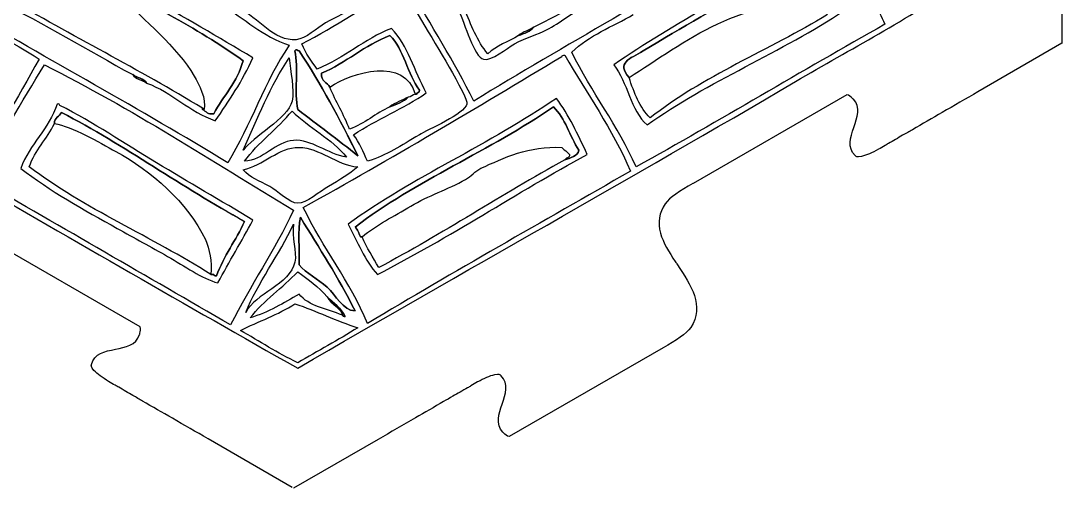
# Model space of a CAD drawing. Extents: x 6 to 958, y 3 to 221.
# Drawn here: x 823.3 to 950, y 4.3 to 61.1 of the extents above; entities that cross this region are included whole.
import ezdxf

# ---------------------------------------------------------------- set-up
doc = ezdxf.new("R2010")
doc.units = 0
doc.layers.get('0').update_dxf_attribs({"linetype": 'CONTINUOUS'})

msp = doc.modelspace()

# ---------------------------------------------------------------- linework, layer by layer
at = {"color": 7}
for points in [[(950.0115, 70.1535), (950.01, 70.1535), (949.98225, 58.407)], [(949.989, 58.407), (939.75975, 52.49475), (939.75525, 52.49625), (939.76125, 52.50225), (939.75675, 52.50375), (939.75525, 52.50225)], [(923.82225, 52.15425), (923.82525, 52.15725), (923.81025, 52.15725), (905.10675, 41.3565), (905.10825, 41.3595), (905.09925, 41.3535)], [(837.8415, 23.9145), (837.846, 23.91375), (837.8385, 23.92575), (819.13425, 34.72275), (819.13725, 34.72275), (819.12675, 34.72725)], [(901.46475, 21.36975), (882.75, 10.5645)], [(856.338, 4.3785), (846.1035, 10.28175), (846.1035, 10.28625), (846.111, 10.28475), (846.111, 10.28925), (846.108, 10.29)], [(866.81025, 10.221), (866.80575, 10.2225), (856.5105, 4.293)]]:
    msp.add_lwpolyline(points, dxfattribs=at)
at = {"color": 5}
for points in [[(885.75825, 60.3795)], [(857.181, 57.4875)], [(836.93925, 54.5955)], [(860.92425, 53.06475)], [(870.45, 51.87375)], [(828.26475, 50.00325)], [(857.35125, 37.245)], [(863.98575, 36.05475)], [(862.45425, 25.33875)]]:
    msp.add_lwpolyline(points, close=True, dxfattribs=at)
at = {"color": 7}
for points in [[(879.636, 56.4675)], [(895.45425, 55.78575)], [(859.9035, 54.7665)], [(856.33125, 51.363)], [(846.80625, 49.83375)], [(857.0115, 50.34375)], [(863.81625, 47.2815)], [(862.965, 44.55975)], [(839.83125, 43.8795)], [(889.50225, 44.21925)], [(898.17675, 43.3695)], [(857.0115, 38.946)], [(863.13525, 36.39525)], [(856.67175, 31.8015)], [(857.0115, 30.612)], [(847.146, 30.1005)], [(860.5845, 28.74)], [(865.5165, 24.31725)], [(857.0115, 19.5555)]]:
    msp.add_lwpolyline(points, close=True, dxfattribs=at)
for points in [[(851.56725, 56.63775), (843.1965, 61.7025), (834.426, 66.3705), (826.39425, 71.77575)], [(911.95425, 71.7765), (901.3425, 64.41375), (889.5165, 58.266), (878.4435, 51.36375)], [(904.98, 71.60625), (898.47675, 67.95975), (892.62975, 63.65775), (885.7575, 60.3795)], [(919.09875, 69.9045), (911.20725, 65.20875), (902.9085, 60.92025), (895.45425, 55.78575)], [(832.17825, 67.18275), (838.131, 63.45075), (844.69425, 60.426), (850.3785, 56.2965)], [(925.5615, 66.16275), (926.39925, 64.221), (927.639, 62.68425), (928.45275, 60.72)], [(776.04375, 65.652), (802.91175, 49.93725), (829.86075, 34.3065), (857.01075, 18.87375)], [(857.52225, 58.33875), (861.68925, 60.465), (865.31325, 63.135), (869.60025, 65.14275)], [(869.94, 65.14275), (871.4415, 61.8375), (874.203, 57.8925), (876.23475, 54.087)], [(878.4435, 51.36375), (876.04125, 56.22), (873.168, 60.6015), (870.61875, 65.313)], [(899.02725, 57.4875), (903.79575, 60.37425), (908.31525, 62.91525), (912.97575, 65.65275)], [(917.56725, 53.74575), (924.30375, 57.69675), (931.158, 61.3605), (937.6395, 65.652)], [(820.61025, 63.612), (826.17375, 60.72675), (831.50175, 57.60675), (836.9385, 54.5955)], [(845.445, 50.514), (837.71475, 55.2015), (829.467, 59.37), (821.631, 63.95175)], [(815.50875, 62.2515), (818.7345, 60.05925), (822.43425, 58.66425), (825.5445, 56.46825)], [(848.50725, 43.8795), (837.87975, 50.37675), (826.76025, 56.37975), (816.01725, 62.76)], [(847.827, 63.1005), (850.4955, 61.404), (852.73575, 59.27925), (855.9915, 58.1685)], [(856.84125, 58.84725), (854.1165, 58.58775), (852.237, 61.61025), (849.86775, 62.59125)], [(863.98575, 63.09975), (863.0505, 62.1075), (861.73125, 61.66725), (860.41275, 60.8895)], [(876.57375, 62.42175), (877.359, 60.8085), (878.463, 56.75175), (879.636, 56.4675)], [(880.1445, 57.14775), (878.8275, 58.60875), (878.14425, 60.70425), (877.25325, 62.592)], [(887.28975, 60.039), (888.9195, 60.9135), (890.4675, 62.14875), (892.22325, 63.1005)], [(899.53725, 48.47175), (906.86925, 53.784), (915.96525, 57.33225), (923.52075, 62.42175)], [(860.41275, 60.8895), (859.36575, 60.27225), (857.97975, 58.95675), (856.84125, 58.84725)], [(890.35125, 57.31725), (892.47825, 59.418), (895.32075, 60.42525), (897.8355, 61.91025)], [(921.48, 61.9095), (914.38725, 57.606), (906.228, 54.36825), (899.877, 49.323)], [(868.4085, 60.20925), (865.05375, 58.91475), (862.71825, 56.601), (859.39275, 55.27725)], [(872.66175, 52.386), (871.20825, 54.95925), (870.43425, 58.209), (868.4085, 60.20925)], [(883.377, 58.33875), (884.86275, 59.15475), (886.2195, 59.4645), (887.28975, 60.039)], [(885.7575, 60.3795), (885.33375, 59.8425), (884.595, 59.61375), (883.8885, 59.3595)], [(928.45275, 60.72), (918.282, 55.0155), (908.382, 49.0395), (898.17675, 43.3695)], [(859.39275, 55.27725), (858.71175, 56.238), (857.96025, 57.132), (857.52225, 58.33875)], [(859.9035, 54.7665), (862.93275, 56.04525), (865.11975, 58.1685), (868.2375, 59.3595)], [(868.2375, 59.3595), (869.94675, 57.66675), (870.3645, 54.6825), (871.8105, 52.725)], [(879.636, 56.4675), (880.6155, 56.229), (882.4155, 57.8085), (883.377, 58.33875)], [(883.8885, 59.3595), (882.6585, 58.6035), (881.1825, 58.09575), (880.1445, 57.14775)], [(949.98225, 58.407), (949.98225, 58.4055), (949.98375, 58.404), (949.98525, 58.404)], [(949.9845, 58.4115), (949.986, 58.4145), (949.9875, 58.413), (949.989, 58.4115)], [(949.98525, 58.404), (949.98825, 58.404), (949.98975, 58.4055), (949.98975, 58.407)], [(949.989, 58.4115), (949.9905, 58.4085), (949.9905, 58.407), (949.989, 58.407)], [(855.9915, 58.1685), (853.01925, 53.883), (851.292, 48.351), (848.50725, 43.8795)], [(857.0115, 50.34375), (856.58625, 52.4115), (857.12175, 55.44525), (856.67175, 57.4875)], [(856.67175, 57.4875), (856.79625, 57.79125), (856.98075, 57.513), (857.18175, 57.4875)], [(857.18175, 57.4875), (859.82175, 53.493), (862.13325, 49.1715), (864.32625, 44.73075)], [(898.17675, 43.3695), (895.94775, 48.399), (892.764, 52.47225), (890.35125, 57.31725)], [(897.3255, 54.255), (895.75875, 56.0535), (897.39525, 56.5005), (899.02725, 57.4875)], [(825.5445, 56.46825), (822.885, 51.69975), (820.20225, 46.95525), (817.3785, 42.35025)], [(818.229, 41.838), (820.72275, 46.65825), (823.419, 51.27675), (826.224, 55.7865)], [(826.224, 55.7865), (836.85225, 50.4255), (846.54375, 44.1285), (856.50075, 38.097)], [(850.3785, 56.2965), (849.672, 53.65725), (847.96575, 52.017), (846.80625, 49.83375)], [(846.975, 48.9825), (848.6685, 51.372), (850.28625, 53.838), (851.56725, 56.63775)], [(850.37775, 45.41025), (852.17325, 49.2285), (853.683, 53.33175), (855.99075, 56.637)], [(855.99075, 56.637), (856.10175, 55.01775), (856.6545, 52.7535), (856.33125, 51.363)], [(857.6925, 38.43675), (868.3755, 44.3655), (878.772, 50.58225), (889.16025, 56.808)], [(889.16025, 56.808), (889.16475, 56.97225), (889.368, 56.93925), (889.5015, 56.97825)], [(889.5015, 56.97825), (892.167, 52.2735), (895.29675, 48.03225), (897.495, 42.85875)], [(895.45425, 55.78575), (897.16875, 53.70075), (897.47325, 50.20725), (899.53725, 48.47175)], [(836.9385, 54.5955), (837.4755, 54.225), (838.29075, 54.1335), (838.64025, 53.57625)], [(860.92425, 53.064), (860.637, 53.685), (859.7925, 53.74725), (859.9035, 54.7665)], [(838.64025, 53.57625), (841.7955, 52.42125), (843.789, 50.10525), (846.975, 48.9825)], [(857.01075, 18.87375), (877.14075, 30.57675), (897.58425, 42.02625), (917.56725, 53.74575)], [(876.23475, 54.087), (876.64425, 53.319), (877.6875, 51.50775), (877.5945, 51.02475)], [(899.877, 49.323), (898.65975, 50.60025), (897.9225, 52.3575), (897.3255, 54.255)], [(863.30475, 47.9625), (862.63125, 49.78275), (861.6465, 51.2925), (860.92425, 53.064)], [(863.81625, 47.2815), (866.5785, 49.1685), (869.93025, 50.46525), (872.66175, 52.386)], [(871.29975, 52.215), (870.97575, 52.1415), (870.87225, 51.84825), (870.44925, 51.87375)], [(871.47, 52.215), (871.41375, 52.215), (871.35675, 52.215), (871.29975, 52.215)], [(871.8105, 52.725), (871.9035, 52.3485), (871.48425, 52.4835), (871.47, 52.215)], [(924.477, 51.747), (924.32775, 51.888), (924.1065, 52.104), (923.82225, 52.15425)], [(939.75525, 52.50225), (938.298, 51.66525), (936.8355, 50.81625), (935.4225, 49.9965)], [(827.75475, 51.024), (826.74675, 47.949), (824.4135, 46.2015), (823.33275, 43.1985)], [(828.09375, 50.85375), (828.057, 50.9865), (827.95275, 51.05175), (827.75475, 51.024)], [(839.83125, 43.8795), (835.9635, 46.20675), (832.2015, 48.77175), (828.09375, 50.85375)], [(856.33125, 51.363), (855.84525, 49.27725), (851.48625, 46.97325), (850.37775, 45.41025)], [(888.48075, 51.70275), (880.45125, 46.182), (870.99075, 42.09), (863.13525, 36.39525)], [(868.2375, 50.6835), (866.472, 49.899), (865.19475, 48.624), (863.30475, 47.9625)], [(863.98575, 36.0555), (871.30275, 41.6655), (880.49025, 45.4065), (888.14025, 50.68425)], [(870.44925, 51.87375), (869.91225, 51.27825), (869.05725, 50.9985), (868.2375, 50.6835)], [(877.5945, 51.02475), (877.3665, 49.833), (872.8035, 47.88225), (871.81125, 47.2815)], [(888.14025, 50.68425), (889.533, 49.299), (890.12325, 47.1105), (891.201, 45.41175)], [(892.224, 44.8995), (891.09825, 47.2905), (890.01075, 49.71675), (888.48075, 51.70275)], [(924.612, 51.63), (924.58125, 51.64575), (924.5355, 51.69), (924.477, 51.747)], [(924.678, 48.1845), (925.09125, 49.37775), (925.51875, 50.613), (924.612, 51.63)], [(827.41425, 48.642), (827.43375, 49.35975), (828.02775, 49.503), (828.26475, 50.00325)], [(828.26475, 50.00325), (836.06175, 45.9495), (842.88225, 40.92075), (850.54875, 36.7365)], [(845.445, 50.34375), (845.445, 50.4), (845.445, 50.457), (845.445, 50.514)], [(846.80625, 49.83375), (846.07125, 49.7235), (845.85225, 50.12775), (845.445, 50.34375)], [(850.548, 44.05125), (852.20625, 46.362), (854.5305, 48.00525), (856.33125, 50.1735)], [(856.33125, 50.1735), (858.38625, 48.14475), (861.13875, 46.815), (862.965, 44.55975)], [(864.32625, 44.73075), (861.9285, 46.64325), (859.46325, 48.486), (857.0115, 50.34375)], [(935.4225, 49.9965), (934.2225, 49.30125), (932.985, 48.5835), (931.794, 47.89875)], [(824.3535, 43.3695), (825.05025, 45.45), (826.53525, 46.7445), (827.41425, 48.642)], [(924.84075, 44.74725), (923.82525, 45.72225), (924.2385, 46.91925), (924.678, 48.1845)], [(865.51725, 44.0505), (864.98175, 45.15975), (864.531, 46.35225), (863.81625, 47.2815)], [(871.81125, 47.2815), (869.54475, 45.91125), (867.8925, 44.814), (865.51725, 44.0505)], [(930.6045, 47.214), (930.0495, 46.89375), (929.46225, 46.5555), (928.88925, 46.22625)], [(931.794, 47.89875), (931.4295, 47.6895), (931.02675, 47.457), (930.6045, 47.214)], [(850.37775, 43.02825), (852.80475, 43.5075), (854.71275, 45.792), (857.181, 45.75)], [(856.50075, 46.602), (854.33625, 46.44825), (852.816, 44.15625), (850.548, 44.05125)], [(862.965, 44.55975), (860.607, 44.9325), (858.6975, 46.75725), (856.50075, 46.602)], [(857.181, 45.75), (859.71075, 45.70875), (861.65925, 43.599), (864.3255, 43.3695)], [(928.46475, 45.97575), (928.194, 45.81225), (927.939, 45.66075), (927.65925, 45.5145)], [(928.88925, 46.22625), (928.7445, 46.1415), (928.6005, 46.05675), (928.46475, 45.97575)], [(866.70825, 30.27075), (875.53575, 34.8255), (883.587, 40.155), (892.224, 44.8995)], [(891.201, 45.41175), (891.04875, 44.5995), (890.17875, 44.50575), (889.50225, 44.21925)], [(924.888, 44.70525), (924.8745, 44.727), (924.86325, 44.7435), (924.84075, 44.74725)], [(925.60125, 44.65125), (925.002, 44.52975), (924.93, 44.64075), (924.888, 44.70525)], [(927.65925, 45.5145), (926.877, 45.1035), (926.22825, 44.778), (925.60125, 44.65125)], [(823.33275, 43.1985), (826.8345, 40.452), (831.012, 38.16), (835.0695, 35.8845)], [(846.4665, 30.2715), (839.292, 34.83525), (831.03375, 38.3145), (824.3535, 43.3695)], [(851.568, 36.906), (847.617, 39.25575), (843.7335, 41.53275), (839.83125, 43.8795)], [(864.3255, 43.3695), (863.3235, 42.49575), (862.10325, 41.784), (860.75325, 40.98825)], [(889.50225, 44.21925), (881.81325, 40.002), (874.66275, 35.2455), (866.8785, 31.1235)], [(848.847, 24.1485), (838.64325, 30.04875), (828.45375, 35.961), (818.229, 41.838)], [(853.6095, 40.98825), (852.34125, 41.715), (851.17575, 42.02925), (850.37775, 43.02825)], [(897.495, 42.85875), (886.80975, 36.7065), (876.0315, 30.6435), (865.5165, 24.31725)], [(857.0115, 38.946), (856.038, 38.97675), (854.49675, 40.4805), (853.6095, 40.98825)], [(860.75325, 40.98825), (859.76175, 40.40325), (858.00825, 38.9145), (857.0115, 38.946)], [(905.09925, 41.3535), (903.54075, 40.4535), (902.21175, 39.648), (901.72425, 38.89725)], [(856.50075, 38.097), (854.1945, 33.204), (851.262, 28.93275), (848.847, 24.1485)], [(865.5165, 24.31725), (863.346, 29.46225), (860.0745, 33.5055), (857.6925, 38.43675)], [(901.72425, 38.89725), (900.99, 37.764), (900.80025, 36.59475), (901.14675, 35.31975)], [(847.3155, 29.25075), (848.6685, 31.86825), (850.19775, 34.30725), (851.568, 36.906)], [(857.181, 31.46175), (857.27325, 33.35475), (856.98525, 35.62875), (857.35125, 37.245)], [(857.35125, 37.245), (859.611, 33.4935), (862.023, 29.8965), (863.9865, 25.84875)], [(835.0695, 35.8845), (837.12675, 34.7295), (839.157, 33.639), (841.1925, 32.48325)], [(850.54875, 36.7365), (849.4965, 34.44225), (848.025, 32.568), (847.146, 30.1005)], [(850.71825, 25.67925), (852.075, 29.142), (854.79675, 32.71275), (856.50075, 36.39525)], [(856.50075, 36.39525), (856.266, 34.88925), (856.9395, 33.02025), (856.67175, 31.8015)], [(863.13525, 36.39525), (864.2895, 34.317), (865.17, 31.96575), (866.70825, 30.27075)], [(864.666, 34.86525), (864.414, 35.23725), (864.33375, 35.78175), (863.98575, 36.0555)], [(864.83625, 34.86525), (864.78, 34.86525), (864.72375, 34.86525), (864.666, 34.86525)], [(866.8785, 31.1235), (866.19675, 32.37), (865.425, 33.5265), (864.83625, 34.86525)], [(901.14675, 35.31975), (901.46475, 34.1505), (902.1825, 33.01125), (902.95125, 31.848)], [(841.1925, 32.48325), (843.29175, 31.29), (845.301, 29.8305), (847.3155, 29.25075)], [(856.67175, 31.8015), (856.06125, 29.01675), (851.811, 27.97575), (850.71825, 25.67925)], [(902.95125, 31.848), (903.036, 31.722), (903.1215, 31.5945), (903.20625, 31.467)], [(851.22825, 24.999), (852.8955, 27.12975), (855.16575, 28.659), (857.0115, 30.612)], [(857.0115, 30.612), (858.291, 29.6805), (859.5885, 28.7655), (860.58525, 27.5505)], [(860.5845, 28.74), (859.47675, 29.7555), (858.06825, 30.38925), (857.181, 31.46175)], [(903.20625, 31.467), (904.84725, 29.00475), (906.543, 26.457), (904.83525, 23.8215)], [(846.80625, 30.2715), (846.69225, 30.2715), (846.57825, 30.2715), (846.4665, 30.2715)], [(847.146, 30.1005), (847.01325, 30.1395), (846.81075, 30.10575), (846.80625, 30.2715)], [(857.18175, 27.891), (855.288, 26.83725), (853.49625, 25.68), (851.22825, 24.999)], [(862.455, 25.3395), (860.5875, 26.07825), (858.333, 26.433), (857.18175, 27.891)], [(863.9865, 25.84875), (862.48125, 25.956), (861.68775, 27.72825), (860.5845, 28.74)], [(850.038, 23.4675), (852.21075, 24.58275), (854.68425, 25.39875), (856.67175, 26.7)], [(856.67175, 26.7), (859.35225, 25.8645), (861.63825, 24.6345), (864.32625, 23.808)], [(860.58525, 27.5505), (861.366, 26.80125), (862.29675, 26.2005), (862.79475, 25.16925)], [(862.79475, 25.16925), (862.5975, 25.1415), (862.49325, 25.206), (862.455, 25.3395)], [(834.831, 21.189), (836.0715, 21.42825), (837.35475, 21.675), (837.783, 22.968)], [(837.783, 22.968), (837.7815, 23.0025), (837.7965, 23.06475), (837.81675, 23.1435)], [(837.81675, 23.1435), (837.86475, 23.34375), (837.93975, 23.64375), (837.8415, 23.9145)], [(857.0115, 19.5555), (854.54325, 20.7135), (852.37575, 22.176), (850.038, 23.4675)], [(864.32625, 23.808), (861.95175, 22.32675), (859.46175, 20.961), (857.0115, 19.5555)], [(904.83525, 23.8215), (904.34475, 23.06925), (903.01725, 22.266), (901.46475, 21.36975)], [(831.93525, 19.32975), (832.2735, 20.69625), (833.5155, 20.93625), (834.831, 21.189)], [(832.23225, 18.62325), (831.8295, 19.08075), (831.888, 19.19925), (831.92325, 19.2675)], [(831.92325, 19.2675), (831.93525, 19.29), (831.9435, 19.30875), (831.93525, 19.32975)], [(834.0105, 17.27175), (833.2635, 17.7435), (832.65525, 18.14325), (832.23225, 18.62325)], [(880.965, 18.0705), (880.335, 17.943), (879.68625, 17.61825), (878.9025, 17.20575)], [(881.68275, 18.0135), (881.64, 18.081), (881.56575, 18.192), (880.965, 18.0705)], [(881.7285, 17.97525), (881.70825, 17.97825), (881.69625, 17.994), (881.68275, 18.0135)], [(881.89575, 14.52675), (882.3135, 15.74025), (882.75, 16.99575), (881.7285, 17.97525)], [(834.8115, 16.80525), (834.53475, 16.95825), (834.27525, 17.103), (834.0105, 17.27175)], [(835.2405, 16.56225), (835.09575, 16.64625), (834.95025, 16.72725), (834.8115, 16.80525)], [(836.95425, 15.57075), (836.39925, 15.89175), (835.8135, 16.23075), (835.2405, 16.56225)], [(877.67175, 16.4925), (877.077, 16.152), (876.465, 15.80025), (875.8905, 15.468)], [(878.0745, 16.7325), (877.944, 16.6545), (877.809, 16.57425), (877.67175, 16.4925)], [(878.9025, 17.20575), (878.61525, 17.055), (878.3535, 16.89825), (878.0745, 16.7325)], [(838.14075, 14.883), (837.77775, 15.09375), (837.375, 15.327), (836.95425, 15.57075)], [(875.8905, 15.468), (875.49225, 15.23925), (875.11125, 15.02025), (874.767, 14.82225)], [(841.77225, 12.78975), (840.56925, 13.48125), (839.32875, 14.19375), (838.14075, 14.883)], [(874.767, 14.82225), (873.6375, 14.172), (872.463, 13.49025), (871.326, 12.8325)], [(881.95725, 11.09025), (881.058, 12.10275), (881.4825, 13.33425), (881.89575, 14.52675)], [(846.108, 10.29), (844.6545, 11.133), (843.18825, 11.97525), (841.77225, 12.78975)], [(871.326, 12.8325), (869.85225, 11.97675), (868.3275, 11.0925), (866.81025, 10.221)], [(882.09375, 10.97175), (882.03525, 11.02875), (881.988, 11.073), (881.95725, 11.09025)], [(882.75, 10.5645), (882.46575, 10.617), (882.243, 10.83), (882.09375, 10.97175)], [(856.3425, 4.38075), (856.341, 4.37775), (856.3395, 4.377), (856.338, 4.3785)], [(856.341, 4.3845), (856.344, 4.3845), (856.344, 4.383), (856.3425, 4.38075)], [(856.5105, 4.293), (856.509, 4.293), (856.5075, 4.2915), (856.509, 4.2885)], [(856.509, 4.2885), (856.5105, 4.2885), (856.5105, 4.287), (856.512, 4.287)], [(856.512, 4.287), (856.512, 4.287), (856.5135, 4.287), (856.5135, 4.2885)]]:
    msp.add_open_spline(points, degree=3, dxfattribs=at)
at = {"color": 5}
for points in [[(850.377, 56.29725), (844.69425, 60.42675), (838.13025, 63.4515), (832.1775, 67.1835)], [(897.32475, 54.25425), (903.99525, 58.40325), (911.4015, 64.7085), (921.309, 62.5905)], [(912.975, 65.652), (908.3145, 62.91525), (903.79575, 60.3735), (899.0265, 57.48675)], [(835.4085, 64.12125), (838.3395, 61.2615), (842.35125, 57.954), (844.4235, 54.426)], [(885.75825, 60.3795), (885.156, 60.018), (884.3955, 59.81625), (883.88925, 59.3595)], [(883.88925, 59.3595), (884.59575, 59.61375), (885.33375, 59.8425), (885.75825, 60.3795)], [(868.2375, 59.3595), (865.11975, 58.16925), (862.93275, 56.046), (859.9035, 54.7665)], [(871.8105, 52.725), (870.3645, 54.6825), (869.9475, 57.66675), (868.2375, 59.3595)], [(856.671, 57.4875), (857.12175, 55.44525), (856.5855, 52.4115), (857.01075, 50.34375)], [(857.181, 57.4875), (856.98, 57.513), (856.7955, 57.79125), (856.671, 57.4875)], [(864.3255, 44.73075), (862.1325, 49.17075), (859.821, 53.493), (857.181, 57.4875)], [(899.0265, 57.48675), (897.3945, 56.5005), (895.75875, 56.0535), (897.32475, 54.25425)], [(846.8055, 49.83375), (847.965, 52.017), (849.6705, 53.65725), (850.377, 56.29725)], [(860.92425, 53.06475), (863.6205, 54.99225), (870.132, 56.72625), (871.29975, 52.215)], [(836.93925, 54.5955), (837.2895, 54.03825), (838.1055, 53.94675), (838.641, 53.57625)], [(838.641, 53.57625), (838.2915, 54.1335), (837.47625, 54.225), (836.93925, 54.5955)], [(859.9035, 54.7665), (859.7925, 53.74725), (860.637, 53.685), (860.92425, 53.06475)], [(844.4235, 54.426), (845.037, 53.3805), (845.934, 51.65475), (845.61525, 50.34375)], [(871.29975, 52.215), (871.356, 52.215), (871.413, 52.215), (871.47, 52.215)], [(871.47, 52.215), (871.485, 52.4835), (871.9035, 52.34775), (871.8105, 52.725)], [(888.141, 50.6835), (880.49025, 45.40575), (871.30275, 41.66475), (863.98575, 36.05475)], [(870.45, 51.87375), (869.733, 51.456), (868.86, 51.19725), (868.23825, 50.6835)], [(868.23825, 50.6835), (869.05725, 50.9985), (869.913, 51.27825), (870.45, 51.87375)], [(891.20175, 45.411), (890.12325, 47.10975), (889.53375, 49.299), (888.141, 50.6835)], [(828.26475, 50.00325), (828.0285, 49.503), (827.4345, 49.35975), (827.41425, 48.642)], [(850.548, 36.7365), (842.88225, 40.92075), (836.061, 45.9495), (828.26475, 50.00325)], [(845.61525, 50.34375), (845.60475, 50.448), (845.58975, 50.5455), (845.44425, 50.514)], [(845.44425, 50.514), (845.44425, 50.457), (845.44425, 50.4), (845.44425, 50.34375)], [(845.44425, 50.34375), (845.8515, 50.12775), (846.0705, 49.7235), (846.8055, 49.83375)], [(857.01075, 50.34375), (859.46325, 48.486), (861.9285, 46.64325), (864.3255, 44.73075)], [(827.41425, 48.642), (829.59975, 48.294), (832.81575, 46.386), (834.8985, 45.2415)], [(879.2955, 43.19925), (882.12375, 44.48175), (885.10725, 45.954), (889.161, 45.75)], [(889.161, 45.75), (889.35375, 45.3675), (890.41125, 44.97075), (890.0115, 44.55975)], [(834.8985, 45.2415), (839.1255, 42.918), (843.66825, 39.087), (845.78475, 34.524)], [(889.50225, 44.21925), (890.17875, 44.50575), (891.0495, 44.60025), (891.20175, 45.411)], [(890.0115, 44.55975), (889.8105, 44.47875), (889.62675, 44.37825), (889.50225, 44.21925)], [(877.42425, 41.838), (878.09775, 42.2115), (878.574, 42.87225), (879.2955, 43.19925)], [(870.78975, 38.6055), (872.91225, 39.867), (875.26425, 40.647), (877.42425, 41.838)], [(864.83625, 34.8645), (866.62725, 36.3345), (868.68, 37.353), (870.78975, 38.6055)], [(857.35125, 37.245), (856.986, 35.62875), (857.27325, 33.35475), (857.181, 31.46175)], [(863.98575, 25.84875), (862.02225, 29.8965), (859.61025, 33.4935), (857.35125, 37.245)], [(847.146, 30.10125), (848.025, 32.56875), (849.4965, 34.443), (850.548, 36.7365)], [(863.98575, 36.05475), (864.33375, 35.781), (864.414, 35.2365), (864.666, 34.8645)], [(845.78475, 34.524), (846.32325, 33.3645), (846.555, 31.8975), (846.4665, 30.27225)], [(864.666, 34.8645), (864.723, 34.8645), (864.77925, 34.8645), (864.83625, 34.8645)], [(857.181, 31.46175), (858.06825, 30.38925), (859.4775, 29.75625), (860.5845, 28.74)], [(846.4665, 30.27225), (846.57825, 30.27225), (846.69225, 30.27225), (846.80625, 30.27225)], [(846.80625, 30.27225), (846.81375, 30.10725), (847.01325, 30.141), (847.146, 30.10125)], [(860.5845, 28.74), (861.68775, 27.72825), (862.4805, 25.956), (863.98575, 25.84875)], [(862.794, 25.1685), (862.296, 26.19975), (861.36525, 26.8005), (860.5845, 27.54975)], [(860.5845, 27.54975), (861.0255, 26.74125), (862.437, 26.00475), (862.45425, 25.33875)], [(862.45425, 25.33875), (862.4925, 25.206), (862.59675, 25.14075), (862.794, 25.1685)]]:
    msp.add_open_spline(points, degree=3, dxfattribs=at)

doc.saveas('drawing.dxf')
